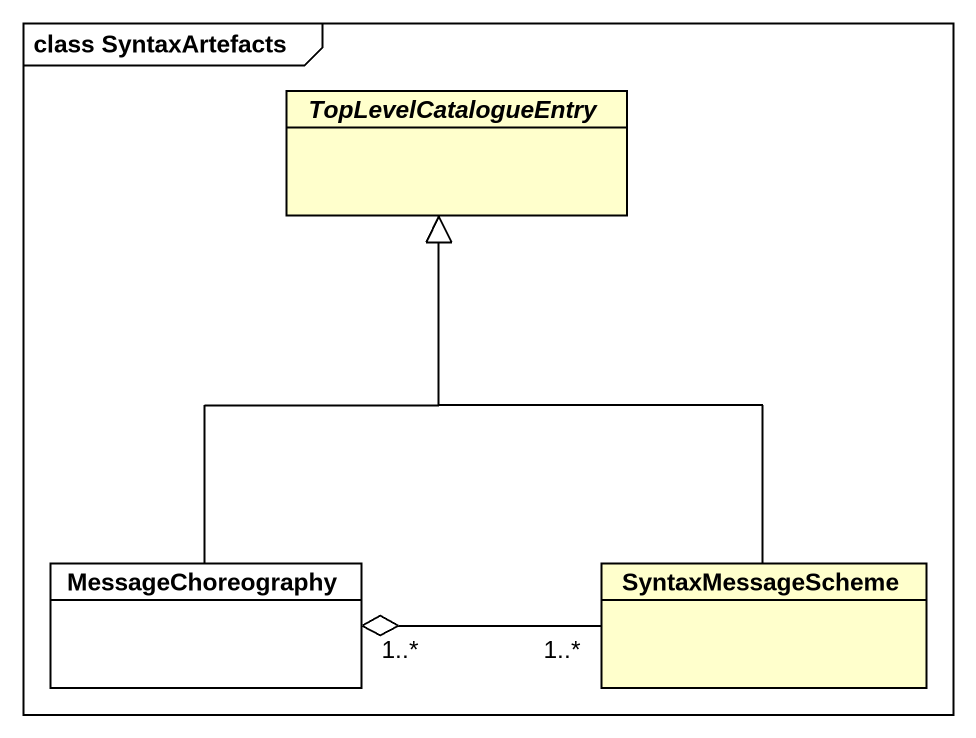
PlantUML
@startuml
mainframe class SyntaxArtefacts
hide circle
hide empty members
abstract class TopLevelCatalogueEntry #FFFFCC
class MessageChoreography
class SyntaxMessageScheme #FFFFCC
MessageChoreography -up-|> TopLevelCatalogueEntry
MessageChoreography "1..*" o-right- "1..*" SyntaxMessageScheme
SyntaxMessageScheme -up-|> TopLevelCatalogueEntry
@enduml
